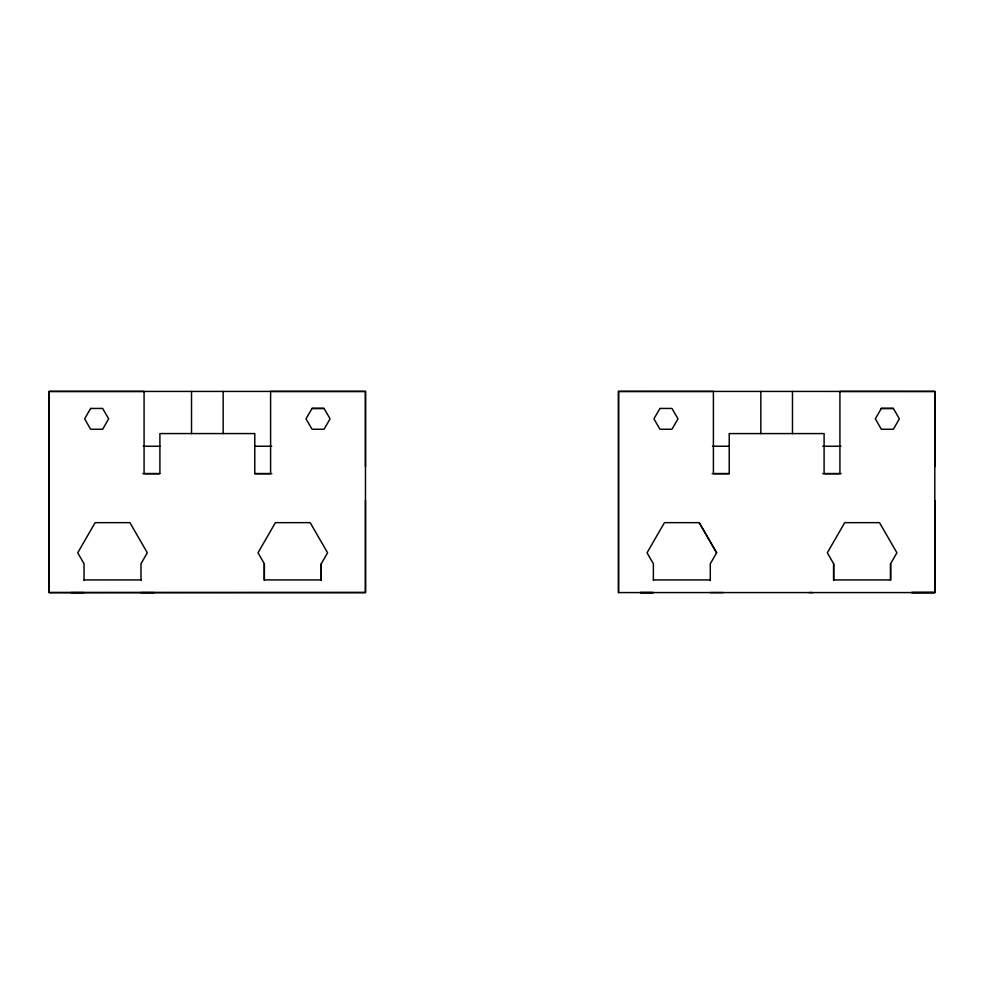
<?xml version="1.0" encoding="UTF-8"?>
<svg xmlns="http://www.w3.org/2000/svg" width="984" height="984" viewBox="0 0 984 984"><rect width="100%" height="100%" fill="white"/><g stroke="black" fill="none" stroke-linecap="round" stroke-linejoin="round"><path stroke-width="1.48" d="M264.327 563.746L264.327 579.92L321.264 579.92L321.264 563.746L327.586 552.787L310.194 522.652L275.397 522.664L258.005 552.787L264.327 563.746L264.327 580.437M618.518 592.577L618.518 391.423L934.8 391.435L934.8 592.577L618.518 592.577L618.518 391.423L713.4 391.435L713.4 473.612L729.218 473.612L729.218 433.587L824.1 433.587L824.1 473.612L839.918 473.612L839.918 391.423L934.8 391.435L934.8 466.724M833.645 563.746L833.645 579.92L890.581 579.92L890.581 563.746L896.904 552.787L879.511 522.652L844.715 522.664L827.323 552.787L833.645 563.746L833.645 580.437M653.364 580.449L653.364 563.746L647.041 552.787L664.434 522.652L699.23 522.664L716.623 552.787L710.288 563.758L710.288 580.449M312.039 408.446L324.056 408.434M881.344 408.446L893.361 408.446M143.221 446.244L159.9 446.244M254.782 446.244L271.695 446.244M712.539 446.244L729.218 446.244M822.722 446.256L841.012 446.244M142.852 473.661L159.752 473.661M254.942 473.661L271.83 473.661M712.17 473.661L729.058 473.661M822.722 473.661L841.148 473.661M84.046 579.92L140.983 579.92M653.364 579.92L710.3 579.92M140.983 592.577L154.021 592.565M710.288 592.577L723.338 592.565M809.008 592.577L812.624 592.565M934.8 592.516L911.602 592.54L934.8 592.516L934.8 500.413M71.008 592.565L84.046 592.577M699.218 522.676L716.623 552.799M890.581 563.746L890.581 580.437M792.477 391.435L792.477 433.587M760.841 391.435L760.841 433.587M365.482 466.724L365.482 391.435L270.6 391.435L270.6 473.612L254.782 473.612L254.782 433.575L159.9 433.575L159.9 473.612L144.082 473.612L144.082 391.423L49.2 391.423L49.2 592.577L365.482 592.577L365.482 391.423L49.2 391.435L49.2 592.577L365.482 592.503L365.482 500.413M321.264 563.746L321.264 580.437M223.159 391.435L223.159 433.587M191.523 391.435L191.523 433.587M140.983 580.449L140.983 563.746L147.305 552.787L129.913 522.652L95.116 522.664L77.724 552.799L84.046 563.758L84.046 580.449M90.639 408.434L84.624 418.852L90.639 429.258L102.656 429.258L108.658 418.852L102.656 408.434L90.639 408.434M312.039 408.421L306.024 418.852L312.039 429.258L324.056 429.258L330.058 418.84L324.056 408.421L312.039 408.421M659.944 408.446L653.942 418.852L659.944 429.258L671.961 429.258L677.976 418.852L671.961 408.446L659.944 408.446M881.344 408.421L875.342 418.852L881.344 429.258L893.361 429.258L899.376 418.84L893.361 408.421L881.344 408.434M653.364 592.577L640.313 592.565L653.364 592.577"/></g></svg>
